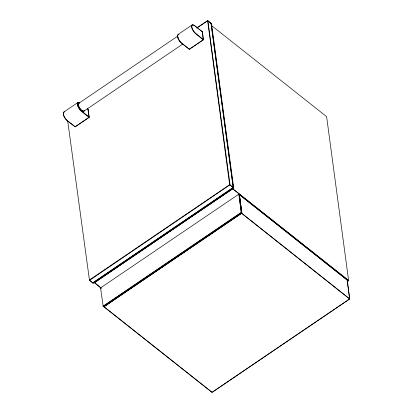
<?xml version="1.0" encoding="UTF-8"?>
<svg xmlns="http://www.w3.org/2000/svg" width="413" height="413" viewBox="0 0 413 413"><rect width="100%" height="100%" fill="white"/><g stroke="black" fill="none" stroke-linecap="round" stroke-linejoin="round"><path stroke-width="0.62" d="M63.974 112.284A5.622 2.22 55.8 0 0 63.545 115.279A5.622 2.22 55.8 0 0 66.472 120.038L75.223 126.786L89.141 117.333L88.129 109.311L87.143 108.526M233.706 187.838L93.292 283.241L92.817 282.91L233.304 187.517L211.048 23.221L207.625 20.65L229.654 184.735L233.696 187.915L229.654 184.735L89.291 280.05L92.832 282.853L92.445 282.859M100.932 287.98L94.407 282.59L232.648 188.72L348.773 280.515L347.044 281.836M100.999 288.388L100.591 287.882L238.962 194.074L241.337 212.587L103.183 306.394L100.591 287.882L101.108 288.197M103.069 306.203L103.611 306.735L241.873 212.736L241.223 212.396L103.069 306.203L103.477 306.709M103.999 306.802L241.574 213.237L349.708 298.919L212.065 392.35L103.999 306.802L212.065 392.35L349.708 298.919L347.194 280.029L239.261 194.508M178.994 34.3A5.896 2.333 55.8 0 0 177.843 37.464A5.896 2.333 55.8 0 0 181.911 43.38L189.324 49.25L203.397 39.751L202.38 31.729L194.053 25.245A5.622 2.22 55.8 0 0 191.88 26.86A5.622 2.22 55.8 0 0 195.065 32.72L203.397 39.751L189.324 49.25L180.724 42.456A5.622 2.22 55.8 0 1 177.796 37.697A5.622 2.22 55.8 0 1 178.23 34.702M89.291 280.05L92.677 282.905L233.19 187.517L211.048 23.221L207.625 20.65L196.955 27.898M241.77 212.267L239.395 194.415L238.828 194.043L241.223 212.396L241.853 212.896M233.046 187.59L233.226 187.259M232.922 188.715L94.381 282.791M241.765 212.927L239.375 194.575M241.796 213.232L104.019 306.637M232.648 188.72L348.644 280.747L348.773 280.515M64.041 111.908L77.959 102.45M178.292 34.325L192.215 24.873M78.935 103.209L178.018 35.926M196.8 27.945L207.863 20.696L230.041 184.735L89.492 280.381L67.686 120.761M83.844 111.2L182.928 43.923M211.017 23.505L210.816 23.174M348.644 280.747L326.616 116.636L211.606 25.606M189.092 49.204L189.474 49.204M74.836 126.786L75.223 126.786M93.224 283.23L92.817 282.91M198.689 28.941L202.38 31.729L203.248 39.798L195.834 33.928A5.896 2.333 55.8 0 1 191.493 26.86A5.896 2.333 55.8 0 1 194.735 25.807L197.703 28.156M239.127 194.477L347.194 280.029L349.62 298.945L241.574 213.237M211.058 23.489L211.533 23.825L233.696 187.915M101.097 288.011L94.407 282.59M202.148 31.682L202.349 32.008M88.098 109.59L87.892 109.259L89.141 117.333L75.068 126.832L67.66 120.963A5.896 2.333 55.8 0 1 63.587 115.046A5.896 2.333 55.8 0 1 64.738 111.882M239.344 195.127L239.597 197.001M239.767 198.25L240.02 200.124M240.19 201.374L240.443 203.248M240.614 204.492L241.708 212.607M79.518 102.749A5.896 2.333 55.8 0 0 77.339 105A5.896 2.333 55.8 0 0 81.578 111.51L88.991 117.38L89.177 117.049L80.809 110.302A5.622 2.22 55.8 0 1 77.623 104.443A5.622 2.22 55.8 0 1 79.802 102.827M84.438 110.369A4.719 1.864 55.8 0 1 79.89 108.32A4.719 1.864 55.8 0 1 79.492 103.188M84.159 110.338A4.517 1.786 55.8 0 1 80.514 109.3A4.517 1.786 55.8 0 1 78.511 103.756M179.867 41.171A4.719 1.864 55.8 0 1 179.17 40.159M178.189 38.079A4.719 1.864 55.8 0 1 177.972 37.16"/></g></svg>
